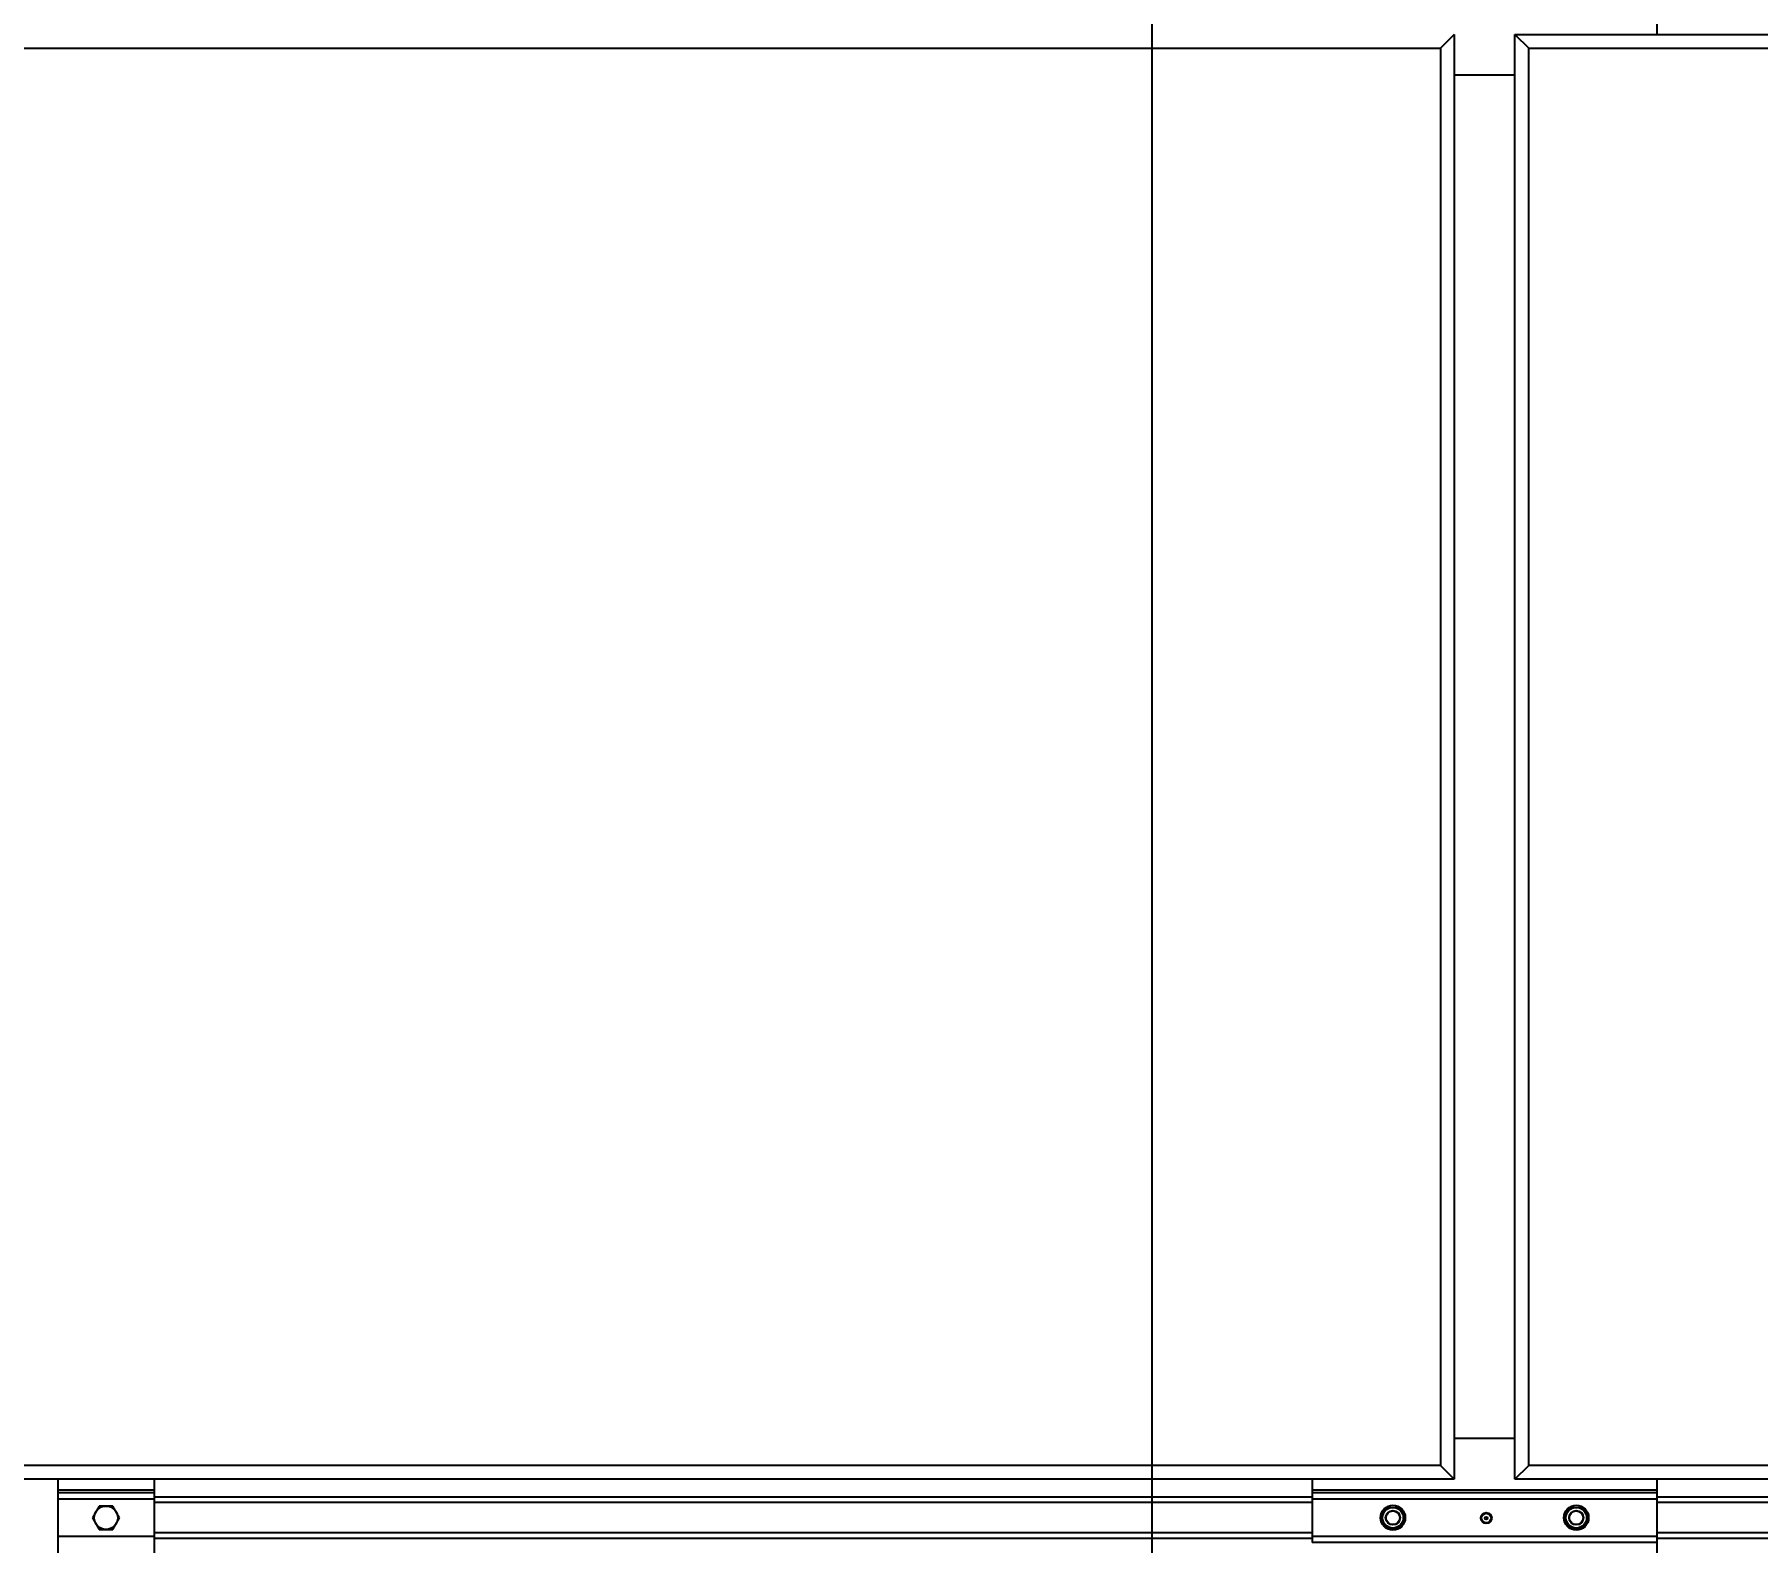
# Model space of a CAD drawing. Header units: feet. Extents: x -21 to 5170, y -254 to 1413.
# Drawn here: x 4487.8 to 4540.3, y -16.2 to 29.8 of the extents above; entities that cross this region are included whole.
import ezdxf
from ezdxf import colors
from ezdxf.entities.mleader import LeaderData, LeaderLine
from ezdxf.math import Vec2, Vec3

# ---------------------------------------------------------------- set-up
doc = ezdxf.new("R2010")
doc.units = ezdxf.units.FT
doc.header["$MEASUREMENT"] = 0
doc.layers.add('E-ARRY-TABL', color=9, linetype='Continuous')
doc.layers.add('G-NPLT', color=67, linetype='Continuous', plot=False)
doc.styles.add('NEI-A', font='arial.ttf')

msp = doc.modelspace()

# ---------------------------------------------------------------- linework, layer by layer
at = {"layer": 'E-ARRY-TABL'}
for p, q in [((4537.18475, 31.70174), (4537.18475, 29.76983)), ((4531.01104, 29.76983), (4530.59106, 29.34985)), ((4532.85895, 29.76983), (4533.27893, 29.34985)), ((4532.85895, 29.76983), (4622.39878, 29.76983)), ((4441.89119, 29.34985), (4530.59106, 29.34985)), ((4533.27893, 29.34985), (4621.9788, 29.34985)), ((4532.85895, 28.53089), (4531.01104, 28.53089))]:
    msp.add_line(p, q, dxfattribs=at)
at = {"layer": 'G-NPLT'}
msp.add_lwpolyline([(4521.80695, 315.58045), (5169.98877, 315.58045), (5169.98877, -144.6313), (4521.80695, -144.6313)], close=True, dxfattribs=at)

# ---------------------------------------------------------------- next in the draw order: leaders
ml = msp.add_multileader_mtext('Standard', dxfattribs=at)
ml.set_content('\\A1;FTC', color=256, style='NEI-A')
ml.set_leader_properties()
ml.build(insert=Vec2(0, 0))
ml.multileader.update_dxf_attribs({"dogleg_length": 0.89968, "arrow_head_size": 64.60241})
ctx = ml.context
ctx.base_point, ctx.char_height, ctx.arrow_head_size, ctx.landing_gap_size, ctx.plane_origin = Vec3(4694.02381, -210.43336), 43.068273, 64.60241, 33.07065, Vec3(20345.48813, -11807.0407)
notes = []
notes.append((ctx, [(0, (0, 0, 0), (0, 0), (1, 0), 1, [])]))
ctx.mtext.insert, ctx.mtext.width, ctx.mtext.flow_direction = Vec3(4727.09445, -188.532), 126.6975761, 5
ctx.mtext.has_bg_fill, ctx.mtext.bg_color, ctx.mtext.bg_scale_factor, ctx.mtext.bg_transparency, ctx.mtext.use_window_bg_color = 1, -1073741824, 1.5, 0, 1
for ctx, leaders in notes:
    for number, flags, end, landing, length, lines in leaders:
        leader = LeaderData()
        leader.index, (leader.has_last_leader_line, leader.has_dogleg_vector, leader.attachment_direction) = number, flags
        leader.last_leader_point, leader.dogleg_vector, leader.dogleg_length = Vec3(end), Vec3(landing), length
        for number, points, colour, breaks in lines:
            line = LeaderLine()
            line.index, line.vertices, line.color, line.breaks = number, Vec3.list(points), colors.encode_raw_color(colour), breaks
            leader.lines.append(line)
        ctx.leaders.append(leader)

# ---------------------------------------------------------------- next in the draw order: linework, layer by layer
at = {"layer": 'E-ARRY-TABL'}
for p, q in [((4531.01104, 29.76983), (4531.01104, -14.24412)), ((4532.85895, -14.24412), (4532.85895, 29.76983)), ((4530.59106, 29.34985), (4530.59106, -13.82414)), ((4533.27893, -13.82414), (4533.27893, 29.34985)), ((4532.85895, -13.00517), (4531.01104, -13.00517)), ((4530.59106, -13.82414), (4441.89119, -13.82414)), ((4531.01104, -14.24412), (4530.59106, -13.82414)), ((4532.85895, -14.24412), (4533.27893, -13.82414)), ((4621.9788, -13.82414), (4533.27893, -13.82414)), ((4531.01104, -14.24412), (4441.47121, -14.24412)), ((4488.46702, -14.24412), (4488.46702, -16.59601)), ((4491.40688, -14.5801), (4488.46702, -14.5801)), ((4491.40688, -14.6641), (4488.46702, -14.6641)), ((4491.40688, -14.24412), (4491.40688, -16.59601)), ((4526.68524, -14.24412), (4526.68524, -16.17603)), ((4537.18475, -14.5801), (4526.68524, -14.5801)), ((4537.18475, -14.6641), (4526.68524, -14.6641)), ((4622.39878, -14.24412), (4532.85895, -14.24412)), ((4537.18475, -14.24412), (4537.18475, -16.59601)), ((4491.40688, -14.85309), (4488.46702, -14.85309)), ((4489.73085, -15.06308), (4489.52474, -15.42006)), ((4490.14306, -15.06308), (4489.73085, -15.06308)), ((4490.34916, -15.42006), (4490.14306, -15.06308)), ((4526.68524, -14.79009), (4491.40688, -14.79009)), ((4526.68524, -14.95808), (4491.40688, -14.95808)), ((4537.18475, -14.85309), (4526.68524, -14.85309)), ((4528.77841, -15.42006), (4528.96027, -15.10508)), ((4528.96027, -15.10508), (4529.32398, -15.10508)), ((4529.32398, -15.10508), (4529.50584, -15.42006)), ((4534.36415, -15.42006), (4534.54601, -15.10508)), ((4534.54601, -15.10508), (4534.90972, -15.10508)), ((4534.90972, -15.10508), (4535.09158, -15.42006)), ((4572.4631, -14.79009), (4537.18475, -14.79009)), ((4572.4631, -14.95808), (4537.18475, -14.95808)), ((4489.52474, -15.42006), (4489.73085, -15.77704)), ((4490.14306, -15.77704), (4490.34916, -15.42006)), ((4528.96027, -15.73505), (4528.77841, -15.42006)), ((4529.14212, -15.73505), (4528.96027, -15.73505)), ((4529.32398, -15.73505), (4529.14212, -15.73505)), ((4529.50584, -15.42006), (4529.32398, -15.73505)), ((4532.02424, -15.42006), (4532.02386, -15.41186)), ((4534.54601, -15.73505), (4534.36415, -15.42006)), ((4534.90972, -15.73505), (4534.54601, -15.73505)), ((4535.09158, -15.42006), (4534.90972, -15.73505)), ((4491.40688, -15.98703), (4488.46702, -15.98703)), ((4489.73085, -15.77704), (4489.93695, -15.77704)), ((4489.93695, -15.77704), (4490.14306, -15.77704)), ((4526.68524, -15.88204), (4491.40688, -15.88204)), ((4526.68524, -16.05003), (4491.40688, -16.05003)), ((4537.18475, -15.98703), (4526.68524, -15.98703)), ((4537.18475, -16.17603), (4526.68524, -16.17603)), ((4572.4631, -15.88204), (4537.18475, -15.88204)), ((4572.4631, -16.05003), (4537.18475, -16.05003))]:
    msp.add_line(p, q, dxfattribs=at)
at = {"layer": 'E-ARRY-TABL', "flags": 128}
msp.add_lwpolyline([(4532.01365, -15.46222), (4532.01745, -15.45421), (4532.02424, -15.42006)], dxfattribs=at)
at = {"layer": 'E-ARRY-TABL'}
for centre, radius in [((4489.93695, -15.42006), 0.35698), ((4529.14212, -15.42006), 0.37798), ((4529.14212, -15.42006), 0.31499), ((4529.14212, -15.42006), 0.22066), ((4529.14212, -15.42006), 0.20999), ((4534.72786, -15.42006), 0.37798), ((4534.72786, -15.42006), 0.31499), ((4534.72786, -15.42006), 0.22066), ((4534.72786, -15.42006), 0.20999), ((4531.9862, -15.43044), 0.16589), ((4531.9862, -15.43044), 0.14489), ((4531.9862, -15.43044), 0.042)]:
    msp.add_circle(centre, radius, dxfattribs=at)

doc.saveas('drawing.dxf')
